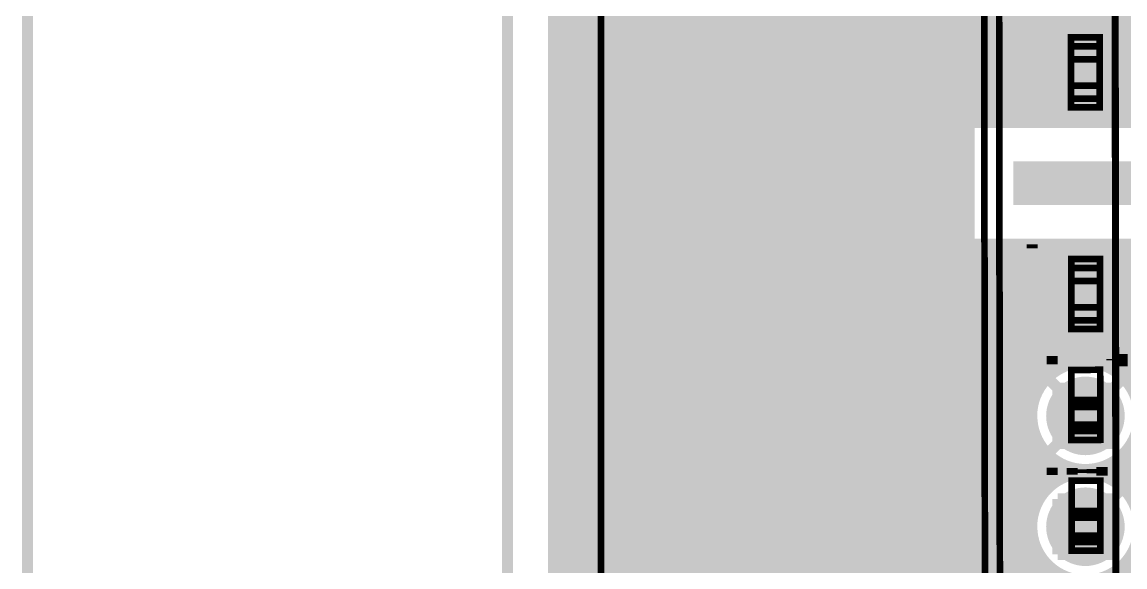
# Model space of a CAD drawing. Extents: x -18 to 155, y -91 to 215.
# Drawn here: x -16.13 to 9.16, y 123.29 to 135.78 of the extents above; entities that cross this region are included whole.
import ezdxf

# ---------------------------------------------------------------- set-up
doc = ezdxf.new("R2010")
doc.units = 0
doc.header["$MEASUREMENT"] = 0
doc.layers.get('0').update_dxf_attribs({"linetype": 'CONTINUOUS'})
for name, color, linetype in [('25-334-0_BOT', 7, 'CONTINUOUS'), ('25-334-0_DRD', 7, 'CONTINUOUS'), ('25-334-0_DRL', 2, 'CONTINUOUS'), ('25-334-0_IN1', 4, 'CONTINUOUS'), ('25-334-0_IN2', 3, 'CONTINUOUS'), ('25-334-0_SMB', 5, 'CONTINUOUS'), ('25-334-0_SMT', 10, 'CONTINUOUS'), ('25-334-0_SST', 12, 'CONTINUOUS'), ('25-334-0_TOP', 11, 'CONTINUOUS'), ('THRUHOLE_TAP', 15, 'CONTINUOUS')]:
    doc.layers.add(name, color=color, linetype=linetype)

# ---------------------------------------------------------------- blocks, each defined once
blk = doc.blocks.new('ROUND_29')
at = {"const_width": 1.09982}
blk.add_lwpolyline([(-0.54991, 0, 1), (0.54991, 0, 1)], format="xyb", close=True, dxfattribs=at)
blk = doc.blocks.new('ROUND_40')
at = {"const_width": 0.90043}
blk.add_lwpolyline([(-0.450214, 0, 1), (0.450214, 0, 1)], format="xyb", close=True, dxfattribs=at)
blk = doc.blocks.new('ROUND_74')
at = {"const_width": 0.7493}
blk.add_lwpolyline([(-0.37465, 0, 1), (0.37465, 0, 1)], format="xyb", close=True, dxfattribs=at)
blk = doc.blocks.new('ROUND_82')
at = {"const_width": 0.54991}
blk.add_lwpolyline([(-0.274954, 0, 1), (0.274954, 0, 1)], format="xyb", close=True, dxfattribs=at)

msp = doc.modelspace()

# ---------------------------------------------------------------- linework, layer by layer
at = {"layer": '25-334-0_BOT', "const_width": 0.254}
for points in [[(18.923, 197.231), (-3.937, 197.231), (-3.937, 41.656)], [(-3.7084, 197.231), (-3.7084, 41.656)], [(-3.4798, 197.231), (-3.4798, 41.656)], [(-3.2512, 197.231), (-3.2512, 41.656)], [(-3.0226, 197.231), (-3.0226, 41.656)], [(-2.794, 197.231), (-2.794, 41.656)], [(-2.5654, 197.231), (-2.5654, 41.656)], [(-2.3368, 197.231), (-2.3368, 41.656)], [(-2.1082, 197.231), (-2.1082, 41.656)], [(-1.8796, 197.231), (-1.8796, 41.656)], [(-1.651, 197.231), (-1.651, 41.656)], [(-1.4224, 197.231), (-1.4224, 41.656)], [(-1.1938, 197.231), (-1.1938, 41.656)], [(-0.9652, 197.231), (-0.9652, 41.656)], [(-0.7366, 197.231), (-0.7366, 41.656)], [(-0.508, 197.231), (-0.508, 41.656)], [(-0.2794, 197.231), (-0.2794, 41.656)], [(-0.0508, 197.231), (-0.0508, 41.656)], [(0.1778, 197.231), (0.1778, 41.656)], [(0.4064, 197.231), (0.4064, 41.656)], [(0.635, 197.231), (0.635, 41.656)], [(0.8636, 197.231), (0.8636, 41.656)], [(1.0922, 197.231), (1.0922, 41.656)], [(1.3208, 197.231), (1.3208, 41.656)], [(1.5494, 197.231), (1.5494, 41.656)], [(1.778, 197.231), (1.778, 41.656)], [(2.0066, 197.231), (2.0066, 41.656)], [(2.2352, 197.231), (2.2352, 41.656)], [(2.4638, 197.231), (2.4638, 41.656)], [(2.6924, 197.231), (2.6924, 41.656)], [(2.921, 197.231), (2.921, 41.656)], [(3.1496, 197.231), (3.1496, 41.656)], [(3.3782, 197.231), (3.3782, 41.656)], [(3.6068, 197.231), (3.6068, 41.656)], [(3.8354, 197.231), (3.8354, 41.656)], [(4.064, 197.231), (4.064, 41.656)], [(4.2926, 197.231), (4.2926, 41.656)], [(4.5212, 197.231), (4.5212, 41.656)], [(4.7498, 197.231), (4.7498, 41.656)], [(4.9784, 197.231), (4.9784, 41.656)], [(5.207, 197.231), (5.207, 41.656)], [(5.4356, 197.231), (5.4356, 41.656)], [(5.588, 137.287), (5.588, 130.683)], [(11.176, 137.287), (11.176, 130.683), (5.588, 130.683)], [(5.588, 135.8646), (-3.937, 135.8646)], [(5.588, 135.636), (-3.937, 135.636)], [(5.588, 135.4074), (-3.937, 135.4074)], [(5.588, 135.1788), (-3.937, 135.1788)], [(5.588, 134.9502), (-3.937, 134.9502)], [(5.588, 134.7216), (-3.937, 134.7216)], [(5.588, 134.493), (-3.937, 134.493)], [(5.588, 134.2644), (-3.937, 134.2644)], [(5.588, 134.0358), (-3.937, 134.0358)], [(5.588, 133.8072), (-3.937, 133.8072)], [(5.588, 133.5786), (-3.937, 133.5786)], [(5.588, 133.35), (-3.937, 133.35)], [(5.588, 133.1214), (-3.937, 133.1214)], [(5.588, 132.8928), (-3.937, 132.8928)], [(5.588, 132.6642), (-3.937, 132.6642)], [(5.588, 132.4356), (-3.937, 132.4356)], [(5.588, 132.207), (-3.937, 132.207)], [(5.588, 131.9784), (-3.937, 131.9784)], [(5.588, 131.7498), (-3.937, 131.7498)], [(5.588, 131.5212), (-3.937, 131.5212)], [(5.588, 131.2926), (-3.937, 131.2926)], [(5.588, 131.064), (-3.937, 131.064)], [(5.588, 130.8354), (-3.937, 130.8354)], [(5.6642, 130.683), (5.6642, 41.656)], [(5.8928, 130.683), (5.8928, 41.656)], [(6.1214, 130.683), (6.1214, 100.584)], [(6.35, 130.683), (6.35, 100.584)], [(6.5786, 130.683), (6.5786, 100.584)], [(6.8072, 130.683), (6.8072, 100.584)], [(7.0358, 130.683), (7.0358, 126.91364)], [(7.2644, 130.683), (7.2644, 127.47752)], [(7.493, 130.683), (7.493, 127.71374)], [(7.7216, 130.683), (7.7216, 127.85852)], [(7.9502, 130.683), (7.9502, 127.9398)], [(8.1788, 130.683), (8.1788, 127.9779)], [(8.4074, 130.683), (8.4074, 127.97028)], [(8.636, 130.683), (8.636, 127.91948)], [(8.8646, 130.683), (8.8646, 127.81788)], [(9.0932, 130.683), (9.0932, 127.65024)], [(29.718, 130.6068), (-3.937, 130.6068)], [(29.718, 130.3782), (-3.937, 130.3782)], [(29.718, 130.1496), (-3.937, 130.1496)], [(29.718, 129.921), (-3.937, 129.921)], [(29.718, 129.6924), (-3.937, 129.6924)], [(29.718, 129.4638), (-3.937, 129.4638)], [(29.718, 129.2352), (-3.937, 129.2352)], [(29.718, 129.0066), (-3.937, 129.0066)], [(29.718, 128.778), (-3.937, 128.778)], [(29.718, 128.5494), (-3.937, 128.5494)], [(23.241, 128.3208), (-3.937, 128.3208)], [(23.241, 128.0922), (-3.937, 128.0922)], [(7.7343, 127.8636), (-3.937, 127.8636)], [(23.241, 127.8636), (8.7757, 127.8636)], [(7.40156, 127.635), (-3.937, 127.635)], [(23.241, 127.635), (9.10844, 127.635)], [(7.2136, 127.4064), (-3.937, 127.4064)], [(7.10184, 127.1778), (-3.937, 127.1778)], [(7.04088, 126.9492), (-3.937, 126.9492)], [(7.02564, 126.7206), (-3.937, 126.7206)], [(7.0358, 126.58598), (7.0358, 124.37364)], [(7.05104, 126.492), (-3.937, 126.492)], [(7.1247, 126.2634), (-3.937, 126.2634)], [(7.25424, 126.0348), (-3.937, 126.0348)], [(7.46506, 125.8062), (-3.937, 125.8062)], [(7.2644, 126.01956), (7.2644, 124.93752)], [(23.241, 125.8062), (9.04494, 125.8062)], [(9.0932, 125.84938), (9.0932, 125.11024)], [(23.241, 126.0348), (9.25576, 126.0348)], [(7.87908, 125.5776), (-3.937, 125.5776)], [(7.493, 125.78334), (7.493, 125.17374)], [(7.7216, 125.6411), (7.7216, 125.31852)], [(7.9502, 125.55728), (7.9502, 125.3998)], [(23.241, 125.5776), (8.62838, 125.5776)], [(8.636, 125.58014), (8.636, 125.37948)], [(8.8646, 125.6792), (8.8646, 125.27788)], [(7.79018, 125.349), (-3.937, 125.349)], [(8.1788, 125.52172), (8.1788, 125.4379)], [(8.4074, 125.52934), (8.4074, 125.43028)], [(23.241, 125.349), (8.71728, 125.349)], [(7.42696, 125.1204), (-3.937, 125.1204)], [(23.241, 125.1204), (9.0805, 125.1204)], [(7.23138, 124.8918), (-3.937, 124.8918)], [(23.241, 124.8918), (9.27862, 124.8918)], [(7.112, 124.6632), (-3.937, 124.6632)], [(7.04596, 124.4346), (-3.937, 124.4346)], [(7.02564, 124.206), (-3.937, 124.206)], [(7.0358, 124.04598), (7.0358, 100.584)], [(7.04596, 123.9774), (-3.937, 123.9774)], [(7.11454, 123.7488), (-3.937, 123.7488)], [(7.23646, 123.5202), (-3.937, 123.5202)], [(7.43458, 123.2916), (-3.937, 123.2916)], [(7.2644, 123.47956), (7.2644, 100.584)], [(23.241, 123.2916), (9.07288, 123.2916)], [(9.0932, 123.30938), (9.0932, 100.584)], [(23.241, 123.5202), (9.27354, 123.5202)], [(7.493, 123.24334), (7.493, 100.584)]]:
    msp.add_lwpolyline(points, dxfattribs=at)
for points in [[(8.255, 127.98044, 0.4142136), (7.0231, 126.74854)], [(9.48436, 126.74854, 0.4142136), (8.255, 127.9779)], [(7.02564, 126.74854, 0.4142136), (8.255, 125.51918)], [(8.255, 125.51918, 0.4142136), (9.48436, 126.74854)], [(8.255, 125.44044, 0.4142136), (7.0231, 124.20854)], [(9.48436, 124.20854, 0.4142136), (8.255, 125.4379)], [(7.02564, 124.20854, 0.4142136), (8.255, 122.97918)], [(8.255, 122.97918, 0.4142136), (9.48436, 124.20854)]]:
    msp.add_lwpolyline(points, format="xyb", dxfattribs=at)
at = {"layer": '25-334-0_DRD', "const_width": 0.254}
for points in [[(-15.99946, -4.99872), (155.00096, -4.99872), (155.00096, 215.00084), (-4.99872, 215.00084), (-4.99872, 189.35954), (-15.99946, 189.35954), (-15.99946, -4.99872)], [(7.62, 134.366), (8.255, 135.001)], [(8.255, 135.001), (8.89, 134.366)], [(7.62, 134.874), (7.62, 134.366)], [(8.255, 134.239), (7.62, 134.874)], [(8.89, 134.874), (8.255, 134.239)], [(8.89, 134.366), (8.89, 134.874)], [(7.62, 129.286), (8.255, 129.921)], [(8.255, 129.921), (8.89, 129.286)], [(7.62, 129.794), (7.62, 129.286)], [(8.255, 129.159), (7.62, 129.794)], [(8.89, 129.794), (8.255, 129.159)], [(8.89, 129.286), (8.89, 129.794)], [(7.62, 127.38354), (7.62, 126.11354)], [(8.89, 127.38354), (7.62, 127.38354)], [(8.255, 127.38354), (8.255, 126.11354)], [(8.89, 126.11354), (8.89, 127.38354)], [(8.89, 126.74854), (7.62, 126.74854)], [(7.62, 126.11354), (8.89, 126.11354)], [(7.62, 124.84354), (7.62, 123.57354)], [(8.89, 124.84354), (7.62, 124.84354)], [(8.255, 124.84354), (8.255, 123.57354)], [(8.89, 123.57354), (8.89, 124.84354)], [(8.89, 124.20854), (7.62, 124.20854)], [(7.62, 123.57354), (8.89, 123.57354)]]:
    msp.add_lwpolyline(points, dxfattribs=at)
at = {"layer": '25-334-0_DRL'}
for points, const_width in [([(-15.99946, -4.99872), (155.00096, -4.99872), (155.00096, 215.00084), (-4.99872, 215.00084), (-4.99872, 189.35954), (-15.99946, 189.35954), (-15.99946, -4.99872)], 0.254), ([(-4.99872, -4.99872), (-4.99872, 189.35954)], 0.254), ([(6.604, 132.08), (9.906, 132.08)], 1.00076)]:
    msp.add_lwpolyline(points, dxfattribs=dict(at, const_width=const_width))
at = {"layer": '25-334-0_IN1'}
for points, const_width in [([(-3.937, 201.549), (-3.937, 48.26)], 0.254), ([(-3.7084, 201.549), (-3.7084, 48.26)], 0.254), ([(-3.4798, 201.549), (-3.4798, 48.26)], 0.254), ([(-3.2512, 201.549), (-3.2512, 48.26)], 0.254), ([(-3.0226, 201.549), (-3.0226, 48.26)], 0.254), ([(-2.794, 201.549), (-2.794, 48.26)], 0.254), ([(-2.5654, 201.549), (-2.5654, 48.26)], 0.254), ([(-2.3368, 201.549), (-2.3368, 48.26)], 0.254), ([(-2.1082, 201.549), (-2.1082, 48.26)], 0.254), ([(-1.8796, 201.549), (-1.8796, 48.26)], 0.254), ([(-1.651, 201.549), (-1.651, 48.26)], 0.254), ([(-1.4224, 201.549), (-1.4224, 48.26)], 0.254), ([(-1.1938, 201.549), (-1.1938, 48.26)], 0.254), ([(-0.9652, 201.549), (-0.9652, 48.26)], 0.254), ([(-0.7366, 201.549), (-0.7366, 48.26)], 0.254), ([(-0.508, 201.549), (-0.508, 48.26)], 0.254), ([(-0.2794, 201.549), (-0.2794, 48.26)], 0.254), ([(-0.0508, 201.549), (-0.0508, 48.26)], 0.254), ([(0.1778, 201.549), (0.1778, 48.26)], 0.254), ([(0.4064, 201.549), (0.4064, 48.26)], 0.254), ([(0.635, 201.549), (0.635, 48.26)], 0.254), ([(0.8636, 201.549), (0.8636, 48.26)], 0.254), ([(1.0922, 201.549), (1.0922, 48.26)], 0.254), ([(1.3208, 201.549), (1.3208, 48.26)], 0.254), ([(1.5494, 201.549), (1.5494, 48.26)], 0.254), ([(1.778, 201.549), (1.778, 48.26)], 0.254), ([(2.0066, 201.549), (2.0066, 48.26)], 0.254), ([(2.2352, 201.549), (2.2352, 48.26)], 0.254), ([(2.4638, 201.549), (2.4638, 48.26)], 0.254), ([(2.6924, 201.549), (2.6924, 48.26)], 0.254), ([(2.921, 201.549), (2.921, 48.26)], 0.254), ([(3.1496, 201.549), (3.1496, 48.26)], 0.254), ([(3.3782, 201.549), (3.3782, 48.26)], 0.254), ([(3.6068, 201.549), (3.6068, 48.26)], 0.254), ([(3.8354, 201.549), (3.8354, 48.26)], 0.254), ([(4.064, 201.549), (4.064, 48.26)], 0.254), ([(4.2926, 201.549), (4.2926, 48.26)], 0.254), ([(4.5212, 201.549), (4.5212, 48.26)], 0.254), ([(4.7498, 201.549), (4.7498, 48.26)], 0.254), ([(4.9784, 201.549), (4.9784, 48.26)], 0.254), ([(5.207, 201.549), (5.207, 48.26)], 0.254), ([(5.4356, 201.549), (5.4356, 48.26)], 0.254), ([(5.588, 137.287), (5.588, 130.683)], 0.254), ([(8.255, 124.20854), (21.07692, 137.033), (27.305, 137.033), (28.575, 135.763), (51.054, 135.763)], 0.2032), ([(5.588, 135.8138), (-3.937, 135.8138)], 0.254), ([(5.588, 135.5852), (-3.937, 135.5852)], 0.254), ([(5.588, 135.3566), (-3.937, 135.3566)], 0.254), ([(5.588, 135.128), (-3.937, 135.128)], 0.254), ([(5.588, 134.8994), (-3.937, 134.8994)], 0.254), ([(5.588, 134.6708), (-3.937, 134.6708)], 0.254), ([(5.588, 134.4422), (-3.937, 134.4422)], 0.254), ([(5.588, 134.2136), (-3.937, 134.2136)], 0.254), ([(5.588, 133.985), (-3.937, 133.985)], 0.254), ([(5.588, 133.7564), (-3.937, 133.7564)], 0.254), ([(5.588, 133.5278), (-3.937, 133.5278)], 0.254), ([(5.588, 133.2992), (-3.937, 133.2992)], 0.254), ([(5.588, 133.0706), (-3.937, 133.0706)], 0.254), ([(5.588, 132.842), (-3.937, 132.842)], 0.254), ([(5.588, 132.6134), (-3.937, 132.6134)], 0.254), ([(5.588, 132.3848), (-3.937, 132.3848)], 0.254), ([(5.588, 132.1562), (-3.937, 132.1562)], 0.254), ([(5.588, 131.9276), (-3.937, 131.9276)], 0.254), ([(5.588, 131.699), (-3.937, 131.699)], 0.254), ([(5.588, 131.4704), (-3.937, 131.4704)], 0.254), ([(5.588, 131.2418), (-3.937, 131.2418)], 0.254), ([(5.588, 131.0132), (-3.937, 131.0132)], 0.254), ([(5.588, 130.7846), (-3.937, 130.7846)], 0.254), ([(7.1247, 130.683), (5.588, 130.683)], 0.254), ([(5.6642, 130.683), (5.6642, 48.26)], 0.254), ([(5.8928, 130.683), (5.8928, 48.26)], 0.254), ([(6.1214, 130.683), (6.1214, 100.584)], 0.254), ([(6.35, 130.683), (6.35, 100.584)], 0.254), ([(6.5786, 130.683), (6.5786, 100.584)], 0.254), ([(6.8072, 130.683), (6.8072, 130.2385)], 0.254), ([(7.0358, 130.683), (7.0358, 130.58648)], 0.254), ([(7.00786, 130.556), (-3.937, 130.556)], 0.254), ([(6.85292, 130.3274), (-3.937, 130.3274)], 0.254), ([(6.74624, 130.0988), (-3.937, 130.0988)], 0.254), ([(6.6802, 129.8702), (-3.937, 129.8702)], 0.254), ([(6.64972, 129.6416), (-3.937, 129.6416)], 0.254), ([(6.65226, 129.413), (-3.937, 129.413)], 0.254), ([(6.68782, 129.1844), (-3.937, 129.1844)], 0.254), ([(6.7564, 128.9558), (-3.937, 128.9558)], 0.254), ([(6.8072, 128.8415), (6.8072, 100.584)], 0.254), ([(6.86816, 128.7272), (-3.937, 128.7272)], 0.254), ([(7.03072, 128.4986), (-3.937, 128.4986)], 0.254), ([(7.0358, 128.49098), (7.0358, 127.45212)], 0.254), ([(7.26948, 128.27), (-3.937, 128.27)], 0.254), ([(7.2644, 128.27254), (7.2644, 127.7493)], 0.254), ([(7.493, 128.12268), (7.493, 127.93218)], 0.254), ([(9.0932, 128.1684), (9.0932, 127.88138)], 0.254), ([(11.45286, 128.27), (9.24052, 128.27)], 0.254), ([(7.67334, 128.0414), (-3.937, 128.0414)], 0.254), ([(11.22426, 128.0414), (8.83666, 128.0414)], 0.254), ([(8.8646, 128.05156), (8.8646, 128.01854)], 0.254), ([(7.33298, 127.8128), (-3.937, 127.8128)], 0.254), ([(7.11962, 127.5842), (-3.937, 127.5842)], 0.254), ([(7.25932, 127.74422), (8.255, 126.74854)], 0.254), ([(9.25068, 127.74422), (8.255, 126.74854)], 0.254), ([(10.99566, 127.8128), (9.17702, 127.8128)], 0.254), ([(6.985, 127.3556), (-3.937, 127.3556)], 0.254), ([(6.89864, 127.127), (-3.937, 127.127)], 0.254), ([(6.85546, 126.8984), (-3.937, 126.8984)], 0.254), ([(6.84784, 126.6698), (-3.937, 126.6698)], 0.254), ([(7.25932, 125.75286), (8.255, 126.74854)], 0.254), ([(6.88086, 126.4412), (-3.937, 126.4412)], 0.254), ([(6.95198, 126.2126), (-3.937, 126.2126)], 0.254), ([(7.0739, 125.984), (-3.937, 125.984)], 0.254), ([(7.0358, 126.04496), (7.0358, 124.91212)], 0.254), ([(7.25678, 125.7554), (-3.937, 125.7554)], 0.254), ([(7.2644, 125.74778), (7.2644, 125.2093)], 0.254), ([(7.493, 125.5649), (7.493, 125.39218)], 0.254), ([(7.5565, 125.5268), (-3.937, 125.5268)], 0.254), ([(7.36092, 125.2982), (-3.937, 125.2982)], 0.254), ([(7.13994, 125.0696), (-3.937, 125.0696)], 0.254), ([(6.99516, 124.841), (-3.937, 124.841)], 0.254), ([(6.90626, 124.6124), (-3.937, 124.6124)], 0.254), ([(6.858, 124.3838), (-3.937, 124.3838)], 0.254), ([(6.84784, 124.1552), (-3.937, 124.1552)], 0.254), ([(6.87578, 123.9266), (-3.937, 123.9266)], 0.254), ([(6.94182, 123.698), (-3.937, 123.698)], 0.254), ([(7.05612, 123.4694), (-3.937, 123.4694)], 0.254), ([(7.0358, 123.50496), (7.0358, 100.584)], 0.254), ([(7.23392, 123.2408), (-3.937, 123.2408)], 0.254), ([(7.2644, 123.20778), (7.2644, 100.584)], 0.254), ([(23.241, 123.2408), (9.27608, 123.2408)], 0.254)]:
    msp.add_lwpolyline(points, dxfattribs=dict(at, const_width=const_width))
at = {"layer": '25-334-0_IN1', "const_width": 0.254}
for points in [[(7.1247, 130.683, 0.2003647), (6.64751, 129.54)], [(6.64718, 129.54, 0.3114166), (7.6835, 128.03632)], [(8.82396, 128.03632, 0.3118219), (9.86282, 129.54)], [(7.6835, 128.03632, 0.2965412), (6.8453, 126.74854)], [(9.66216, 126.74854, 0.2969896), (8.82396, 128.03632)], [(6.84784, 126.74854, 0.2884415), (7.6454, 125.47854)], [(7.6454, 125.47854, 0.2884414), (6.8453, 124.20854)], [(6.84784, 124.20854, 0.4142136), (8.255, 122.80138)], [(8.255, 122.80138, 0.4142136), (9.66216, 124.20854)]]:
    msp.add_lwpolyline(points, format="xyb", dxfattribs=at)
at = {"layer": '25-334-0_IN2', "const_width": 0.254}
for points in [[(32.512, 178.181), (-3.937, 178.181), (-3.937, 11.938)], [(-3.7084, 178.181), (-3.7084, 11.938)], [(-3.4798, 178.181), (-3.4798, 11.938)], [(-3.2512, 178.181), (-3.2512, 11.938)], [(-3.0226, 178.181), (-3.0226, 11.938)], [(-2.794, 178.181), (-2.794, 11.938)], [(-2.5654, 178.181), (-2.5654, 11.938)], [(-2.3368, 178.181), (-2.3368, 11.938)], [(-2.1082, 178.181), (-2.1082, 11.938)], [(-1.8796, 178.181), (-1.8796, 11.938)], [(-1.651, 178.181), (-1.651, 11.938)], [(-1.4224, 178.181), (-1.4224, 11.938)], [(-1.1938, 178.181), (-1.1938, 11.938)], [(-0.9652, 178.181), (-0.9652, 11.938)], [(-0.7366, 178.181), (-0.7366, 11.938)], [(-0.508, 178.181), (-0.508, 11.938)], [(-0.2794, 178.181), (-0.2794, 11.938)], [(-0.0508, 178.181), (-0.0508, 11.938)], [(0.1778, 178.181), (0.1778, 11.938)], [(0.4064, 178.181), (0.4064, 11.938)], [(0.635, 178.181), (0.635, 11.938)], [(0.8636, 178.181), (0.8636, 11.938)], [(1.0922, 178.181), (1.0922, 11.938)], [(1.3208, 178.181), (1.3208, 11.938)], [(1.5494, 178.181), (1.5494, 11.938)], [(1.778, 178.181), (1.778, 11.938)], [(2.0066, 178.181), (2.0066, 11.938)], [(2.2352, 178.181), (2.2352, 11.938)], [(2.4638, 178.181), (2.4638, 11.938)], [(2.6924, 178.181), (2.6924, 11.938)], [(2.921, 178.181), (2.921, 11.938)], [(3.1496, 178.181), (3.1496, 11.938)], [(3.3782, 178.181), (3.3782, 11.938)], [(3.6068, 178.181), (3.6068, 11.938)], [(3.8354, 178.181), (3.8354, 11.938)], [(4.064, 178.181), (4.064, 11.938)], [(4.2926, 178.181), (4.2926, 11.938)], [(4.5212, 178.181), (4.5212, 11.938)], [(4.7498, 178.181), (4.7498, 11.938)], [(4.9784, 178.181), (4.9784, 11.938)], [(5.207, 178.181), (5.207, 11.938)], [(5.4356, 178.181), (5.4356, 11.938)], [(5.6642, 178.181), (5.6642, 133.477)], [(5.8928, 178.181), (5.8928, 133.477)], [(6.1214, 159.004), (6.1214, 133.477)], [(6.35, 159.004), (6.35, 133.477)], [(6.5786, 159.004), (6.5786, 133.477)], [(6.8072, 159.004), (6.8072, 133.477)], [(7.0358, 159.004), (7.0358, 133.477)], [(7.2644, 159.004), (7.2644, 133.477)], [(7.493, 159.004), (7.493, 133.477)], [(7.7216, 159.004), (7.7216, 133.477)], [(7.9502, 159.004), (7.9502, 133.477)], [(8.1788, 159.004), (8.1788, 133.477)], [(8.4074, 159.004), (8.4074, 133.477)], [(8.636, 159.004), (8.636, 133.477)], [(8.8646, 159.004), (8.8646, 133.477)], [(9.0932, 159.004), (9.0932, 133.477)], [(23.241, 135.8392), (-3.937, 135.8392)], [(23.241, 135.6106), (-3.937, 135.6106)], [(23.241, 135.382), (-3.937, 135.382)], [(23.241, 135.1534), (-3.937, 135.1534)], [(23.241, 134.9248), (-3.937, 134.9248)], [(23.241, 134.6962), (-3.937, 134.6962)], [(23.241, 134.4676), (-3.937, 134.4676)], [(23.241, 134.239), (-3.937, 134.239)], [(23.241, 134.0104), (-3.937, 134.0104)], [(23.241, 133.7818), (-3.937, 133.7818)], [(23.241, 133.5532), (-3.937, 133.5532)], [(5.461, 133.477), (5.461, 121.285)], [(11.049, 133.477), (5.461, 133.477)], [(5.461, 133.3246), (-3.937, 133.3246)], [(5.461, 133.096), (-3.937, 133.096)], [(5.461, 132.8674), (-3.937, 132.8674)], [(5.461, 132.6388), (-3.937, 132.6388)], [(5.461, 132.4102), (-3.937, 132.4102)], [(5.461, 132.1816), (-3.937, 132.1816)], [(5.461, 131.953), (-3.937, 131.953)], [(5.461, 131.7244), (-3.937, 131.7244)], [(5.461, 131.4958), (-3.937, 131.4958)], [(5.461, 131.2672), (-3.937, 131.2672)], [(5.461, 131.0386), (-3.937, 131.0386)], [(5.461, 130.81), (-3.937, 130.81)], [(5.461, 130.5814), (-3.937, 130.5814)], [(5.461, 130.3528), (-3.937, 130.3528)], [(5.461, 130.1242), (-3.937, 130.1242)], [(5.461, 129.8956), (-3.937, 129.8956)], [(5.461, 129.667), (-3.937, 129.667)], [(5.461, 129.4384), (-3.937, 129.4384)], [(5.461, 129.2098), (-3.937, 129.2098)], [(5.461, 128.9812), (-3.937, 128.9812)], [(5.461, 128.7526), (-3.937, 128.7526)], [(5.461, 128.524), (-3.937, 128.524)], [(5.461, 128.2954), (-3.937, 128.2954)], [(5.461, 128.0668), (-3.937, 128.0668)], [(5.461, 127.8382), (-3.937, 127.8382)], [(5.461, 127.6096), (-3.937, 127.6096)], [(5.461, 127.381), (-3.937, 127.381)], [(5.461, 127.1524), (-3.937, 127.1524)], [(5.461, 126.9238), (-3.937, 126.9238)], [(5.461, 126.6952), (-3.937, 126.6952)], [(5.461, 126.4666), (-3.937, 126.4666)], [(5.461, 126.238), (-3.937, 126.238)], [(5.461, 126.0094), (-3.937, 126.0094)], [(5.461, 125.7808), (-3.937, 125.7808)], [(5.461, 125.5522), (-3.937, 125.5522)], [(5.461, 125.3236), (-3.937, 125.3236)], [(5.461, 125.095), (-3.937, 125.095)], [(5.461, 124.8664), (-3.937, 124.8664)], [(5.461, 124.6378), (-3.937, 124.6378)], [(5.461, 124.4092), (-3.937, 124.4092)], [(5.461, 124.1806), (-3.937, 124.1806)], [(5.461, 123.952), (-3.937, 123.952)], [(5.461, 123.7234), (-3.937, 123.7234)], [(5.461, 123.4948), (-3.937, 123.4948)], [(5.461, 123.2662), (-3.937, 123.2662)]]:
    msp.add_lwpolyline(points, dxfattribs=at)
at = {"layer": '25-334-0_SMB', "const_width": 1.99898}
for points in [[(-1.905, 194.31), (-1.905, 43.815)], [(1.27, 194.31), (1.27, 43.815)], [(4.445, 43.815), (4.445, 194.31)]]:
    msp.add_lwpolyline(points, dxfattribs=at)
at = {"layer": '25-334-0_SST', "const_width": 0.1524}
for points in [[(37.14496, 187.36056), (-2.85496, 187.36056), (-2.85496, 112.35944), (37.14496, 112.35944), (37.14496, 187.36056)], [(6.22808, 136.7155), (6.22808, 136.71042), (6.27634, 136.72566), (8.93064, 137.4394), (8.93064, 137.44448), (8.9408, 137.44448), (8.9408, 137.4394), (8.96112, 121.64314), (8.95096, 121.64314), (8.93064, 137.4394), (8.9408, 137.4394), (8.93064, 137.44448), (6.22808, 136.7155), (6.22808, 136.71042)], [(6.29412, 122.3518), (6.27634, 136.72566)], [(5.95122, 122.75058), (5.93344, 136.32434), (5.93344, 136.32942)], [(7.9248, 134.02056), (7.9248, 134.32028), (7.9248, 134.91972), (7.9248, 135.2169), (7.9248, 135.22198), (7.9248, 135.2169), (8.5852, 135.21944), (8.5852, 135.22198), (8.5852, 135.42518), (7.9248, 135.42264), (7.9248, 135.22198), (8.5852, 135.22198), (8.5852, 135.21944), (8.5852, 134.91972), (7.9248, 134.91972), (8.5852, 134.91972), (8.5852, 134.32028), (8.5852, 134.02056), (7.9248, 134.02056), (7.92734, 133.8199), (8.5852, 133.8199), (8.5852, 134.02056)], [(8.5852, 134.32028), (7.9248, 134.32028)], [(7.92734, 133.8199), (7.92734, 133.81736), (8.5852, 133.8199)], [(8.59028, 130.13944), (7.92988, 130.1369), (7.92988, 130.14198), (7.92988, 130.1369), (7.93242, 129.83972), (7.93242, 129.24028), (7.93242, 128.94056), (8.59282, 128.94056), (8.59282, 129.24028), (8.59028, 129.83972), (7.93242, 129.83972), (8.59028, 129.83972), (8.59028, 130.13944), (8.59028, 130.14198), (7.92988, 130.14198), (7.92988, 130.34264), (8.59028, 130.34518), (8.59028, 130.14198)], [(8.59282, 129.24028), (7.93242, 129.24028)], [(8.59282, 128.94056), (8.59282, 128.7399), (7.93242, 128.7399), (7.93242, 128.94056)], [(7.93242, 128.7399), (7.93242, 128.73736), (8.59282, 128.7399)], [(8.59536, 127.11176), (7.93496, 127.11176), (7.93496, 127.80264), (8.59282, 127.80518), (8.59536, 127.11176), (8.59536, 127.10922)], [(7.93496, 127.10668), (7.93496, 127.11176)], [(7.93496, 126.95428), (7.93496, 126.54534), (7.93496, 126.40056), (7.93496, 126.1999), (7.93496, 126.19736), (8.59536, 126.1999), (8.59536, 126.40056), (8.59536, 126.54534), (8.59536, 126.95428), (8.59536, 127.10922), (7.93496, 127.10668), (7.93496, 126.95428), (8.59536, 126.95428)], [(8.59536, 126.54534), (7.93496, 126.54534)], [(8.59536, 126.40056), (7.93496, 126.40056)], [(8.59536, 126.1999), (7.93496, 126.1999)], [(8.5979, 124.57176), (7.9375, 124.57176), (7.9375, 125.26264), (8.5979, 125.26518), (8.5979, 124.57176), (8.5979, 124.56922)], [(7.9375, 124.56668), (7.9375, 124.57176)], [(8.5979, 123.86056), (8.5979, 123.6599), (7.94004, 123.6599), (7.94004, 123.86056), (8.5979, 123.86056), (8.5979, 124.00534), (8.5979, 124.41428), (8.5979, 124.56922), (7.9375, 124.56668), (7.9375, 124.41428), (8.5979, 124.41428)], [(7.9375, 124.41428), (7.9375, 124.00534), (7.94004, 123.86056)], [(8.5979, 124.00534), (7.9375, 124.00534)], [(7.94004, 123.6599), (7.94004, 123.65736), (8.5979, 123.6599)]]:
    msp.add_lwpolyline(points, dxfattribs=at)
at = {"layer": '25-334-0_TOP', "const_width": 0.254}
for points in [[(-3.937, 174.117), (-3.937, 11.811)], [(-3.7084, 174.117), (-3.7084, 11.811)], [(-3.4798, 174.117), (-3.4798, 11.811)], [(-3.2512, 174.117), (-3.2512, 11.811)], [(-3.0226, 174.117), (-3.0226, 11.811)], [(-2.794, 174.117), (-2.794, 11.811)], [(-2.5654, 174.117), (-2.5654, 11.811)], [(-2.3368, 174.117), (-2.3368, 11.811)], [(-2.1082, 174.117), (-2.1082, 11.811)], [(-1.8796, 174.117), (-1.8796, 11.811)], [(-1.651, 174.117), (-1.651, 11.811)], [(-1.4224, 174.117), (-1.4224, 11.811)], [(-1.1938, 174.117), (-1.1938, 11.811)], [(-0.9652, 174.117), (-0.9652, 11.811)], [(-0.7366, 174.117), (-0.7366, 11.811)], [(-0.508, 174.117), (-0.508, 11.811)], [(-0.2794, 174.117), (-0.2794, 11.811)], [(-0.0508, 174.117), (-0.0508, 11.811)], [(0.1778, 174.117), (0.1778, 11.811)], [(0.4064, 174.117), (0.4064, 11.811)], [(0.635, 174.117), (0.635, 11.811)], [(0.8636, 174.117), (0.8636, 11.811)], [(1.0922, 174.117), (1.0922, 11.811)], [(1.3208, 174.117), (1.3208, 11.811)], [(1.5494, 174.117), (1.5494, 11.811)], [(1.778, 174.117), (1.778, 11.811)], [(2.0066, 174.117), (2.0066, 11.811)], [(2.2352, 174.117), (2.2352, 11.811)], [(2.4638, 174.117), (2.4638, 11.811)], [(2.6924, 174.117), (2.6924, 11.811)], [(2.921, 174.117), (2.921, 11.811)], [(3.1496, 174.117), (3.1496, 11.811)], [(3.3782, 174.117), (3.3782, 11.811)], [(3.6068, 174.117), (3.6068, 11.811)], [(3.8354, 174.117), (3.8354, 11.811)], [(4.064, 174.117), (4.064, 11.811)], [(4.2926, 174.117), (4.2926, 11.811)], [(4.5212, 174.117), (4.5212, 11.811)], [(4.7498, 174.117), (4.7498, 11.811)], [(4.9784, 174.117), (4.9784, 11.811)], [(5.207, 174.117), (5.207, 11.811)], [(5.4356, 174.117), (5.4356, 11.811)], [(5.6642, 174.117), (5.6642, 133.477)], [(5.8928, 174.117), (5.8928, 133.477)], [(6.1214, 159.004), (6.1214, 133.477)], [(6.35, 159.004), (6.35, 133.477)], [(6.5786, 159.004), (6.5786, 133.477)], [(6.8072, 159.004), (6.8072, 133.477)], [(7.0358, 159.004), (7.0358, 133.477)], [(7.2644, 159.004), (7.2644, 133.477)], [(7.493, 159.004), (7.493, 133.477)], [(7.7216, 159.004), (7.7216, 133.477)], [(7.9502, 159.004), (7.9502, 133.477)], [(8.1788, 159.004), (8.1788, 133.477)], [(8.4074, 159.004), (8.4074, 133.477)], [(8.636, 159.004), (8.636, 133.477)], [(8.8646, 159.004), (8.8646, 133.477)], [(9.0932, 159.004), (9.0932, 133.477)], [(23.241, 135.7122), (-3.937, 135.7122)], [(23.241, 135.4836), (-3.937, 135.4836)], [(23.241, 135.255), (-3.937, 135.255)], [(23.241, 135.0264), (-3.937, 135.0264)], [(23.241, 134.7978), (-3.937, 134.7978)], [(23.241, 134.5692), (-3.937, 134.5692)], [(23.241, 134.3406), (-3.937, 134.3406)], [(23.241, 134.112), (-3.937, 134.112)], [(23.241, 133.8834), (-3.937, 133.8834)], [(23.241, 133.6548), (-3.937, 133.6548)], [(5.461, 133.4262), (-3.937, 133.4262)], [(5.461, 133.477), (5.461, 121.285)], [(11.049, 133.477), (5.461, 133.477)], [(5.461, 133.1976), (-3.937, 133.1976)], [(5.461, 132.969), (-3.937, 132.969)], [(5.461, 132.7404), (-3.937, 132.7404)], [(5.461, 132.5118), (-3.937, 132.5118)], [(5.461, 132.2832), (-3.937, 132.2832)], [(5.461, 132.0546), (-3.937, 132.0546)], [(5.461, 131.826), (-3.937, 131.826)], [(5.461, 131.5974), (-3.937, 131.5974)], [(5.461, 131.3688), (-3.937, 131.3688)], [(5.461, 131.1402), (-3.937, 131.1402)], [(5.461, 130.9116), (-3.937, 130.9116)], [(5.461, 130.683), (-3.937, 130.683)], [(5.461, 130.4544), (-3.937, 130.4544)], [(5.461, 130.2258), (-3.937, 130.2258)], [(5.461, 129.9972), (-3.937, 129.9972)], [(5.461, 129.7686), (-3.937, 129.7686)], [(5.461, 129.54), (-3.937, 129.54)], [(5.461, 129.3114), (-3.937, 129.3114)], [(5.461, 129.0828), (-3.937, 129.0828)], [(5.461, 128.8542), (-3.937, 128.8542)], [(5.461, 128.6256), (-3.937, 128.6256)], [(5.461, 128.397), (-3.937, 128.397)], [(5.461, 128.1684), (-3.937, 128.1684)], [(5.461, 127.9398), (-3.937, 127.9398)], [(5.461, 127.7112), (-3.937, 127.7112)], [(5.461, 127.4826), (-3.937, 127.4826)], [(5.461, 127.254), (-3.937, 127.254)], [(5.461, 127.0254), (-3.937, 127.0254)], [(5.461, 126.7968), (-3.937, 126.7968)], [(5.461, 126.5682), (-3.937, 126.5682)], [(5.461, 126.3396), (-3.937, 126.3396)], [(5.461, 126.111), (-3.937, 126.111)], [(5.461, 125.8824), (-3.937, 125.8824)], [(5.461, 125.6538), (-3.937, 125.6538)], [(5.461, 125.4252), (-3.937, 125.4252)], [(5.461, 125.1966), (-3.937, 125.1966)], [(5.461, 124.968), (-3.937, 124.968)], [(5.461, 124.7394), (-3.937, 124.7394)], [(5.461, 124.5108), (-3.937, 124.5108)], [(5.461, 124.2822), (-3.937, 124.2822)], [(5.461, 124.0536), (-3.937, 124.0536)], [(5.461, 123.825), (-3.937, 123.825)], [(5.461, 123.5964), (-3.937, 123.5964)], [(5.461, 123.3678), (-3.937, 123.3678)]]:
    msp.add_lwpolyline(points, dxfattribs=at)

# ---------------------------------------------------------------- block references
at = {"layer": '25-334-0_BOT'}
for name, p in [('ROUND_29', (8.255, 134.62)), ('ROUND_29', (8.255, 129.54)), ('ROUND_40', (8.255, 126.74854)), ('ROUND_40', (8.255, 124.20854))]:
    msp.add_blockref(name, p, dxfattribs=at)
at = {"layer": '25-334-0_DRL'}
for name, p in [('ROUND_74', (8.255, 134.62)), ('ROUND_74', (8.255, 129.54)), ('ROUND_82', (8.255, 126.74854)), ('ROUND_82', (8.255, 124.20854))]:
    msp.add_blockref(name, p, dxfattribs=at)
at = {"layer": '25-334-0_IN1'}
for name, p in [('ROUND_29', (8.255, 134.62)), ('ROUND_29', (8.255, 129.54)), ('ROUND_40', (8.255, 126.74854)), ('ROUND_40', (8.255, 124.20854))]:
    msp.add_blockref(name, p, dxfattribs=at)
at = {"layer": '25-334-0_IN2'}
for name, p in [('ROUND_29', (8.255, 134.62)), ('ROUND_29', (8.255, 129.54)), ('ROUND_40', (8.255, 126.74854)), ('ROUND_40', (8.255, 124.20854))]:
    msp.add_blockref(name, p, dxfattribs=at)
at = {"layer": '25-334-0_SMB'}
for name, p in [('ROUND_29', (8.255, 134.62)), ('ROUND_29', (8.255, 129.54)), ('ROUND_40', (8.255, 126.74854)), ('ROUND_40', (8.255, 124.20854))]:
    msp.add_blockref(name, p, dxfattribs=at)
at = {"layer": '25-334-0_SMT'}
for name, p in [('ROUND_29', (8.255, 134.62)), ('ROUND_29', (8.255, 129.54)), ('ROUND_40', (8.255, 126.74854)), ('ROUND_40', (8.255, 124.20854))]:
    msp.add_blockref(name, p, dxfattribs=at)
at = {"layer": '25-334-0_TOP'}
for name, p in [('ROUND_29', (8.255, 134.62)), ('ROUND_29', (8.255, 129.54)), ('ROUND_40', (8.255, 126.74854)), ('ROUND_40', (8.255, 124.20854))]:
    msp.add_blockref(name, p, dxfattribs=at)
at = {"layer": 'THRUHOLE_TAP'}
for name, p in [('ROUND_74', (8.255, 134.62)), ('ROUND_74', (8.255, 129.54)), ('ROUND_82', (8.255, 126.74854)), ('ROUND_82', (8.255, 124.20854))]:
    msp.add_blockref(name, p, dxfattribs=at)

doc.saveas('drawing.dxf')
